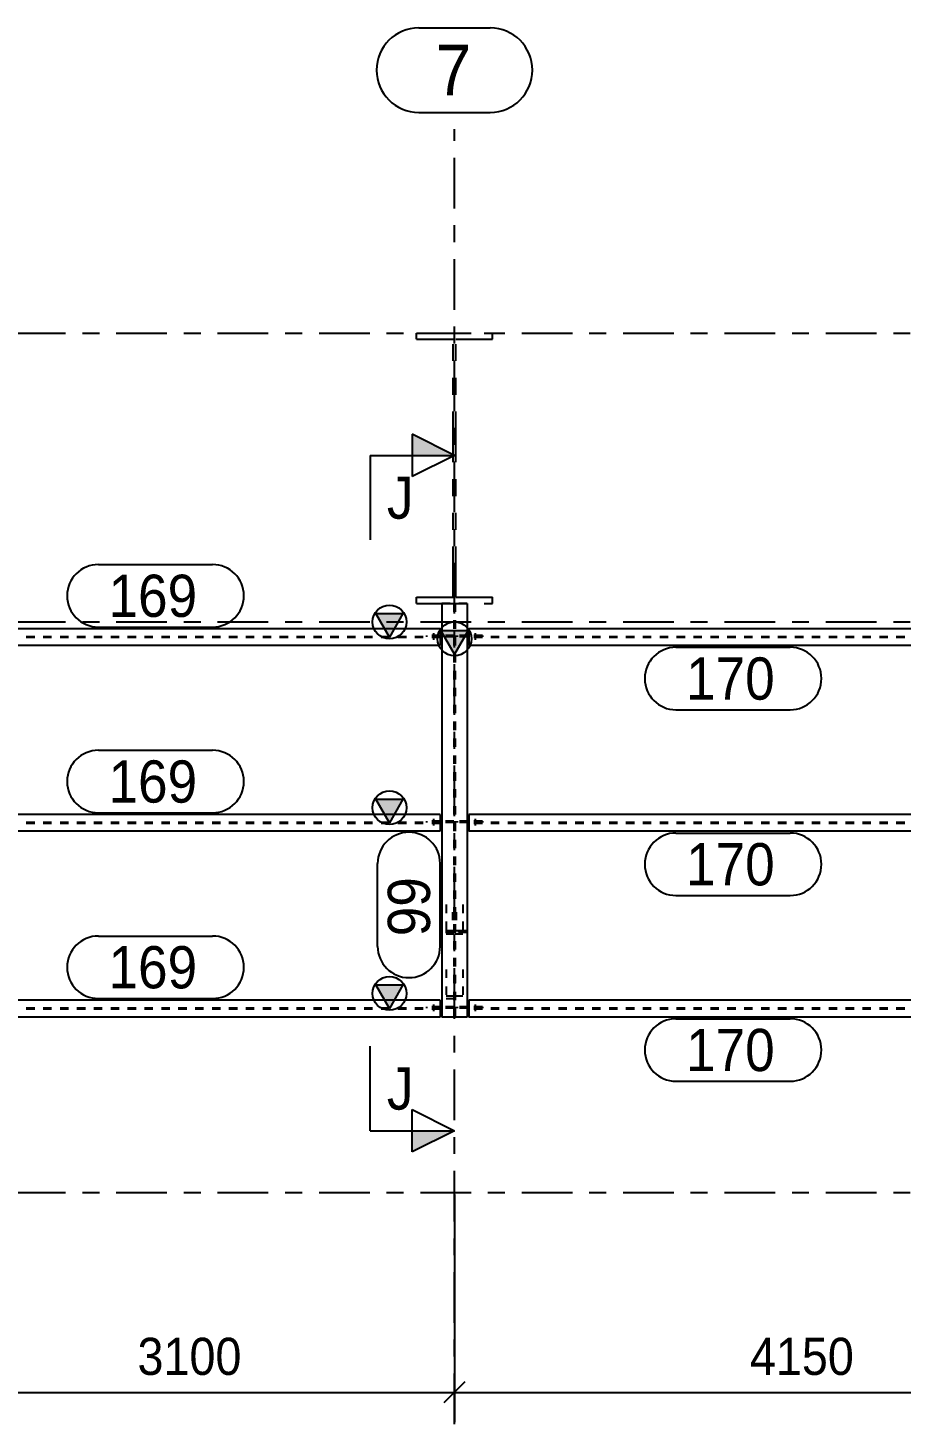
# Model space of a CAD drawing. Header units: millimetres. Extents: x 0 to 594, y 0 to 420.
# Drawn here: x 215.3 to 267, y 271.4 to 354.1 of the extents above; entities that cross this region are included whole.
import ezdxf

# ---------------------------------------------------------------- set-up
doc = ezdxf.new("R2010")
doc.units = ezdxf.units.MM
doc.header["$MEASUREMENT"] = 0
for name, pattern in [('XKITLINE00', [0]), ('XKITLINE02', [4, 2, -2]), ('XKITLINE03', [6, 3, -1, 1, -1]), ('XKITLINE04', [3, 0.5, -0.5, 0.5, -0.5, 0.5, -0.5]), ('XKITLINE05', [8, 3, -1, 1, -1, 1, -1])]:
    doc.linetypes.add(name, pattern=pattern)
for name, color, linetype in [('cut', 7, 'Continuous'), ('dimension', 7, 'Continuous'), ('grid', 7, 'Continuous'), ('mark', 7, 'Continuous'), ('part1', 7, 'Continuous')]:
    doc.layers.add(name, color=color, linetype=linetype)
doc.styles.add('STYLE_1', font='ARIAL.TTF', dxfattribs={"height": 0.2})

# ---------------------------------------------------------------- blocks, each defined once
blk = doc.blocks.new('*D358')
at = {"layer": 'dimension', "color": 1, "linetype": 'XKITLINE00'}
for p, q in [((266.983, 1424.147), (266.983, 1410.652)), ((308.483, 1424.147), (308.483, 1410.652)), ((267.605, 1413.034), (266.36, 1411.79)), ((266.983, 1412.412), (308.483, 1412.412)), ((309.105, 1413.034), (307.86, 1411.79))]:
    blk.add_line(p, q, dxfattribs=at)
at = {"layer": 'dimension', "color": 1, "style": 'STYLE_1', "width": 0.9}
blk.add_text('4150', height=2.2, dxfattribs=at).set_placement((284.469, 1413.452))
blk = doc.blocks.new('*D359')
at = {"layer": 'mark', "color": 1, "linetype": 'XKITLINE00'}
for p, q in [((280.093, 1456.547), (286.855, 1456.547)), ((280.093, 1452.847), (286.855, 1452.847))]:
    blk.add_line(p, q, dxfattribs=at)
for centre, start, end in [((280.093, 1454.697), 90, -90), ((286.855, 1454.697), -90, 90)]:
    blk.add_arc(centre, 1.85, start, end, dxfattribs=at)
at = {"layer": 'mark', "color": 1, "style": 'STYLE_1', "width": 0.9}
blk.add_text('170', height=2.5, dxfattribs=at).set_placement((280.693, 1453.447))
blk = doc.blocks.new('*D360')
at = {"layer": 'mark', "color": 1, "linetype": 'XKITLINE00'}
for p, q in [((280.093, 1445.547), (286.855, 1445.547)), ((280.093, 1441.847), (286.855, 1441.847))]:
    blk.add_line(p, q, dxfattribs=at)
for centre, start, end in [((280.093, 1443.697), 90, -90), ((286.855, 1443.697), -90, 90)]:
    blk.add_arc(centre, 1.85, start, end, dxfattribs=at)
at = {"layer": 'mark', "color": 1, "style": 'STYLE_1', "width": 0.9}
blk.add_text('170', height=2.5, dxfattribs=at).set_placement((280.693, 1442.447))
blk = doc.blocks.new('*D361')
at = {"layer": 'mark', "color": 1, "linetype": 'XKITLINE00'}
for p, q in [((280.093, 1434.547), (286.855, 1434.547)), ((280.093, 1430.847), (286.855, 1430.847))]:
    blk.add_line(p, q, dxfattribs=at)
for centre, start, end in [((280.093, 1432.697), 90, -90), ((286.855, 1432.697), -90, 90)]:
    blk.add_arc(centre, 1.85, start, end, dxfattribs=at)
at = {"layer": 'mark', "color": 1, "style": 'STYLE_1', "width": 0.9}
blk.add_text('170', height=2.5, dxfattribs=at).set_placement((280.693, 1431.447))
blk = doc.blocks.new('*D362')
at = {"layer": 'grid', "color": 4, "linetype": 'XKITLINE03'}
blk.add_line((90.963, 1424.247), (486.501, 1424.247), dxfattribs=at)
blk = doc.blocks.new('*D363')
at = {"layer": 'grid', "color": 4, "linetype": 'XKITLINE03'}
blk.add_line((90.963, 1458.047), (486.501, 1458.047), dxfattribs=at)
blk = doc.blocks.new('*D364')
at = {"layer": 'grid', "color": 4, "linetype": 'XKITLINE03'}
blk.add_line((90.963, 1475.147), (486.501, 1475.147), dxfattribs=at)
blk = doc.blocks.new('*D365')
at = {"layer": 'part1', "color": 0, "linetype": 'XKITLINE00'}
for p, q in [((304.633, 1435.147), (303.833, 1436.547)), ((303.833, 1436.547), (305.433, 1436.547)), ((305.433, 1436.547), (304.633, 1435.147)), ((267.833, 1435.647), (267.833, 1434.647)), ((307.633, 1435.647), (267.833, 1435.647)), ((307.633, 1435.647), (307.633, 1434.647)), ((307.633, 1434.647), (267.833, 1434.647))]:
    blk.add_line(p, q, dxfattribs=at)
at = {"layer": 'part1', "color": 2, "linetype": 'XKITLINE04'}
for p, q in [((307.633, 1435.175), (267.833, 1435.175)), ((307.633, 1435.12), (267.833, 1435.12))]:
    blk.add_line(p, q, dxfattribs=at)
at = {"layer": 'part1', "color": 0, "linetype": 'XKITLINE00'}
blk.add_circle((304.633, 1436.047), 1, dxfattribs=at)
at = {"layer": 'part1', "color": 0}
blk.add_solid([(303.833, 1436.547), (305.433, 1436.547), (303.833, 1436.547), (304.633, 1435.147)], dxfattribs=at)
blk = doc.blocks.new('*D366')
at = {"layer": 'part1', "color": 0, "linetype": 'XKITLINE00'}
for p, q in [((304.633, 1446.147), (303.833, 1447.547)), ((303.833, 1447.547), (305.433, 1447.547)), ((305.433, 1447.547), (304.633, 1446.147)), ((267.833, 1446.647), (267.833, 1445.647)), ((307.633, 1446.647), (267.833, 1446.647)), ((307.633, 1446.647), (307.633, 1445.647)), ((307.633, 1445.647), (267.833, 1445.647))]:
    blk.add_line(p, q, dxfattribs=at)
at = {"layer": 'part1', "color": 2, "linetype": 'XKITLINE04'}
for p, q in [((307.633, 1446.175), (267.833, 1446.175)), ((307.633, 1446.12), (267.833, 1446.12))]:
    blk.add_line(p, q, dxfattribs=at)
at = {"layer": 'part1', "color": 0, "linetype": 'XKITLINE00'}
blk.add_circle((304.633, 1447.047), 1, dxfattribs=at)
at = {"layer": 'part1', "color": 0}
blk.add_solid([(303.833, 1447.547), (305.433, 1447.547), (303.833, 1447.547), (304.633, 1446.147)], dxfattribs=at)
blk = doc.blocks.new('*D367')
at = {"layer": 'part1', "color": 0, "linetype": 'XKITLINE00'}
for p, q in [((304.633, 1457.147), (303.833, 1458.547)), ((303.833, 1458.547), (305.433, 1458.547)), ((305.433, 1458.547), (304.633, 1457.147)), ((267.833, 1457.647), (267.833, 1456.647)), ((307.633, 1457.647), (267.833, 1457.647)), ((307.633, 1457.647), (307.633, 1456.647)), ((307.633, 1456.647), (267.833, 1456.647))]:
    blk.add_line(p, q, dxfattribs=at)
at = {"layer": 'part1', "color": 2, "linetype": 'XKITLINE04'}
for p, q in [((307.633, 1457.175), (267.833, 1457.175)), ((307.633, 1457.12), (267.833, 1457.12))]:
    blk.add_line(p, q, dxfattribs=at)
at = {"layer": 'part1', "color": 0, "linetype": 'XKITLINE00'}
blk.add_circle((304.633, 1458.047), 1, dxfattribs=at)
at = {"layer": 'part1', "color": 0}
blk.add_solid([(303.833, 1458.547), (305.433, 1458.547), (303.833, 1458.547), (304.633, 1457.147)], dxfattribs=at)
blk = doc.blocks.new('*D432')
at = {"layer": 'part1', "color": 0, "linetype": 'XKITLINE00'}
for p, q in [((263.133, 1457.147), (262.333, 1458.547)), ((262.333, 1458.547), (263.933, 1458.547)), ((263.933, 1458.547), (263.133, 1457.147)), ((236.833, 1457.647), (236.833, 1456.647)), ((266.133, 1457.647), (236.833, 1457.647)), ((266.133, 1457.647), (266.133, 1456.647)), ((266.133, 1456.647), (236.833, 1456.647))]:
    blk.add_line(p, q, dxfattribs=at)
at = {"layer": 'part1', "color": 2, "linetype": 'XKITLINE04'}
for p, q in [((266.133, 1457.175), (236.833, 1457.175)), ((266.133, 1457.12), (236.833, 1457.12))]:
    blk.add_line(p, q, dxfattribs=at)
at = {"layer": 'part1', "color": 0, "linetype": 'XKITLINE00'}
blk.add_circle((263.133, 1458.047), 1, dxfattribs=at)
at = {"layer": 'part1', "color": 0}
blk.add_solid([(262.333, 1458.547), (263.933, 1458.547), (262.333, 1458.547), (263.133, 1457.147)], dxfattribs=at)
blk = doc.blocks.new('*D433')
at = {"layer": 'part1', "color": 0, "linetype": 'XKITLINE00'}
for p, q in [((263.133, 1446.147), (262.333, 1447.547)), ((262.333, 1447.547), (263.933, 1447.547)), ((263.933, 1447.547), (263.133, 1446.147)), ((236.833, 1446.647), (236.833, 1445.647)), ((266.133, 1446.647), (236.833, 1446.647)), ((266.133, 1446.647), (266.133, 1445.647)), ((266.133, 1445.647), (236.833, 1445.647))]:
    blk.add_line(p, q, dxfattribs=at)
at = {"layer": 'part1', "color": 2, "linetype": 'XKITLINE04'}
for p, q in [((266.133, 1446.175), (236.833, 1446.175)), ((266.133, 1446.12), (236.833, 1446.12))]:
    blk.add_line(p, q, dxfattribs=at)
at = {"layer": 'part1', "color": 0, "linetype": 'XKITLINE00'}
blk.add_circle((263.133, 1447.047), 1, dxfattribs=at)
at = {"layer": 'part1', "color": 0}
blk.add_solid([(262.333, 1447.547), (263.933, 1447.547), (262.333, 1447.547), (263.133, 1446.147)], dxfattribs=at)
blk = doc.blocks.new('*D434')
at = {"layer": 'part1', "color": 0, "linetype": 'XKITLINE00'}
for p, q in [((263.133, 1435.147), (262.333, 1436.547)), ((262.333, 1436.547), (263.933, 1436.547)), ((263.933, 1436.547), (263.133, 1435.147)), ((236.833, 1435.647), (236.833, 1434.647)), ((266.133, 1435.647), (236.833, 1435.647)), ((266.133, 1435.647), (266.133, 1434.647)), ((266.133, 1434.647), (236.833, 1434.647))]:
    blk.add_line(p, q, dxfattribs=at)
at = {"layer": 'part1', "color": 2, "linetype": 'XKITLINE04'}
for p, q in [((266.133, 1435.175), (236.833, 1435.175)), ((266.133, 1435.12), (236.833, 1435.12))]:
    blk.add_line(p, q, dxfattribs=at)
at = {"layer": 'part1', "color": 0, "linetype": 'XKITLINE00'}
blk.add_circle((263.133, 1436.047), 1, dxfattribs=at)
at = {"layer": 'part1', "color": 0}
blk.add_solid([(262.333, 1436.547), (263.933, 1436.547), (262.333, 1436.547), (263.133, 1435.147)], dxfattribs=at)
blk = doc.blocks.new('*D444')
at = {"layer": 'part1', "color": 2, "linetype": 'XKITLINE04'}
for p, q in [((266.133, 1435.255), (265.333, 1435.255)), ((265.333, 1435.255), (265.333, 1435.175)), ((266.133, 1435.175), (265.333, 1435.175)), ((266.95, 1435.255), (266.183, 1435.255)), ((266.183, 1435.175), (266.183, 1435.255)), ((266.95, 1435.175), (266.183, 1435.175)), ((266.233, 1435.255), (266.233, 1435.175)), ((266.233, 1435.175), (266.233, 1435.255)), ((266.233, 1435.175), (266.233, 1435.255)), ((266.8, 1435.175), (266.8, 1435.255)), ((266.8, 1435.175), (266.8, 1435.255)), ((266.95, 1435.255), (266.95, 1435.175))]:
    blk.add_line(p, q, dxfattribs=at)
at = {"layer": 'part1', "color": 0, "linetype": 'XKITLINE00'}
for p, q in [((266.233, 1435.255), (266.133, 1435.255)), ((266.233, 1435.175), (266.133, 1435.175)), ((266.183, 1435.175), (266.183, 1435.255))]:
    blk.add_line(p, q, dxfattribs=at)
blk = doc.blocks.new('*D445')
at = {"layer": 'part1', "color": 0, "linetype": 'XKITLINE02'}
blk.add_line((265.733, 1435.387), (265.733, 1434.987), dxfattribs=at)
blk.add_line((265.733, 1435.387), (265.733, 1434.987), dxfattribs=at)
blk = doc.blocks.new('*D454')
at = {"layer": 'part1', "color": 0, "linetype": 'XKITLINE02'}
blk.add_line((265.733, 1446.387), (265.733, 1445.987), dxfattribs=at)
blk.add_line((265.733, 1446.387), (265.733, 1445.987), dxfattribs=at)
blk = doc.blocks.new('*D455')
at = {"layer": 'part1', "color": 2, "linetype": 'XKITLINE04'}
for p, q in [((266.133, 1446.255), (265.333, 1446.255)), ((265.333, 1446.255), (265.333, 1446.175)), ((266.95, 1446.255), (266.183, 1446.255)), ((266.183, 1446.175), (266.183, 1446.255)), ((266.233, 1446.255), (266.233, 1446.175)), ((266.233, 1446.175), (266.233, 1446.255)), ((266.233, 1446.175), (266.233, 1446.255)), ((266.8, 1446.175), (266.8, 1446.255)), ((266.8, 1446.175), (266.8, 1446.255)), ((266.95, 1446.255), (266.95, 1446.175)), ((266.133, 1446.175), (265.333, 1446.175)), ((266.95, 1446.175), (266.183, 1446.175))]:
    blk.add_line(p, q, dxfattribs=at)
at = {"layer": 'part1', "color": 0, "linetype": 'XKITLINE00'}
for p, q in [((266.233, 1446.255), (266.133, 1446.255)), ((266.183, 1446.175), (266.183, 1446.255)), ((266.233, 1446.175), (266.133, 1446.175))]:
    blk.add_line(p, q, dxfattribs=at)
blk = doc.blocks.new('*D456')
at = {"layer": 'part1', "color": 0, "linetype": 'XKITLINE02'}
blk.add_line((265.733, 1457.387), (265.733, 1456.987), dxfattribs=at)
blk.add_line((265.733, 1457.387), (265.733, 1456.987), dxfattribs=at)
blk = doc.blocks.new('*D457')
at = {"layer": 'part1', "color": 2, "linetype": 'XKITLINE04'}
for p, q in [((266.133, 1457.255), (265.333, 1457.255)), ((265.333, 1457.255), (265.333, 1457.175)), ((266.133, 1457.175), (265.333, 1457.175)), ((266.95, 1457.255), (266.183, 1457.255)), ((266.183, 1457.175), (266.183, 1457.255)), ((266.95, 1457.175), (266.183, 1457.175)), ((266.233, 1457.255), (266.233, 1457.175)), ((266.233, 1457.175), (266.233, 1457.255)), ((266.233, 1457.175), (266.233, 1457.255)), ((266.8, 1457.175), (266.8, 1457.255)), ((266.8, 1457.175), (266.8, 1457.255)), ((266.95, 1457.255), (266.95, 1457.175))]:
    blk.add_line(p, q, dxfattribs=at)
at = {"layer": 'part1', "color": 0, "linetype": 'XKITLINE00'}
for p, q in [((266.233, 1457.255), (266.133, 1457.255)), ((266.233, 1457.175), (266.133, 1457.175)), ((266.183, 1457.175), (266.183, 1457.255))]:
    blk.add_line(p, q, dxfattribs=at)
blk = doc.blocks.new('*D458')
at = {"layer": 'part1', "color": 6, "linetype": 'XKITLINE05'}
for p, q in [((264.733, 1475.147), (269.233, 1475.147)), ((264.733, 1474.787), (264.733, 1475.147)), ((264.733, 1474.787), (266.903, 1474.787)), ((266.903, 1459.507), (266.903, 1474.787)), ((267.063, 1474.787), (269.233, 1474.787)), ((267.063, 1459.507), (267.063, 1474.787)), ((269.233, 1474.787), (269.233, 1475.147)), ((264.733, 1459.147), (264.733, 1459.507)), ((264.733, 1459.507), (266.903, 1459.507)), ((267.063, 1459.507), (269.233, 1459.507)), ((269.233, 1459.147), (269.233, 1459.507)), ((264.733, 1459.147), (269.233, 1459.147))]:
    blk.add_line(p, q, dxfattribs=at)
blk = doc.blocks.new('*D459')
at = {"layer": 'part1', "color": 2, "linetype": 'XKITLINE04'}
for p, q in [((267.733, 1459.147), (266.233, 1459.147)), ((266.95, 1459.147), (266.95, 1434.647)), ((267.015, 1459.147), (267.015, 1434.647))]:
    blk.add_line(p, q, dxfattribs=at)
at = {"layer": 'part1', "color": 0, "linetype": 'XKITLINE00'}
for p, q in [((266.233, 1459.147), (266.233, 1434.647)), ((267.733, 1459.147), (267.733, 1434.647)), ((266.983, 1456.147), (266.183, 1457.547)), ((266.183, 1457.547), (267.783, 1457.547)), ((267.783, 1457.547), (266.983, 1456.147)), ((267.733, 1434.647), (266.233, 1434.647))]:
    blk.add_line(p, q, dxfattribs=at)
blk.add_circle((266.983, 1457.047), 1, dxfattribs=at)
at = {"layer": 'part1', "color": 0}
blk.add_solid([(266.183, 1457.547), (267.783, 1457.547), (266.183, 1457.547), (266.983, 1456.147)], dxfattribs=at)
blk = doc.blocks.new('*D460')
at = {"layer": 'part1', "color": 2, "linetype": 'XKITLINE04'}
for p, q in [((267.015, 1446.255), (267.015, 1446.175)), ((267.783, 1446.255), (267.015, 1446.255)), ((267.165, 1446.175), (267.165, 1446.255)), ((267.165, 1446.175), (267.165, 1446.255)), ((267.733, 1446.255), (267.733, 1446.175)), ((267.733, 1446.175), (267.733, 1446.255)), ((267.733, 1446.175), (267.733, 1446.255)), ((267.783, 1446.175), (267.783, 1446.255)), ((268.633, 1446.255), (267.833, 1446.255)), ((268.633, 1446.255), (268.633, 1446.175)), ((267.783, 1446.175), (267.015, 1446.175)), ((268.633, 1446.175), (267.833, 1446.175))]:
    blk.add_line(p, q, dxfattribs=at)
at = {"layer": 'part1', "color": 0, "linetype": 'XKITLINE00'}
for p, q in [((267.833, 1446.255), (267.733, 1446.255)), ((267.783, 1446.175), (267.783, 1446.255)), ((267.833, 1446.175), (267.733, 1446.175))]:
    blk.add_line(p, q, dxfattribs=at)
blk = doc.blocks.new('*D461')
at = {"layer": 'part1', "color": 0, "linetype": 'XKITLINE02'}
blk.add_line((268.233, 1456.987), (268.233, 1457.387), dxfattribs=at)
blk.add_line((268.233, 1456.987), (268.233, 1457.387), dxfattribs=at)
blk = doc.blocks.new('*D462')
at = {"layer": 'part1', "color": 2, "linetype": 'XKITLINE04'}
for p, q in [((267.015, 1457.255), (267.015, 1457.175)), ((267.783, 1457.255), (267.015, 1457.255)), ((267.783, 1457.175), (267.015, 1457.175)), ((267.165, 1457.175), (267.165, 1457.255)), ((267.165, 1457.175), (267.165, 1457.255)), ((267.733, 1457.255), (267.733, 1457.175)), ((267.733, 1457.175), (267.733, 1457.255)), ((267.733, 1457.175), (267.733, 1457.255)), ((267.783, 1457.175), (267.783, 1457.255)), ((268.633, 1457.255), (267.833, 1457.255)), ((268.633, 1457.175), (267.833, 1457.175)), ((268.633, 1457.255), (268.633, 1457.175))]:
    blk.add_line(p, q, dxfattribs=at)
at = {"layer": 'part1', "color": 0, "linetype": 'XKITLINE00'}
for p, q in [((267.833, 1457.255), (267.733, 1457.255)), ((267.833, 1457.175), (267.733, 1457.175)), ((267.783, 1457.175), (267.783, 1457.255))]:
    blk.add_line(p, q, dxfattribs=at)
blk = doc.blocks.new('*D463')
at = {"layer": 'part1', "color": 2, "linetype": 'XKITLINE04'}
for p, q in [((266.483, 1441.304), (266.483, 1439.585)), ((267.483, 1441.304), (267.483, 1439.585)), ((266.955, 1441.144), (266.955, 1435.905)), ((267.01, 1441.144), (267.01, 1435.905)), ((267.483, 1439.745), (266.483, 1439.745)), ((266.483, 1439.585), (266.955, 1439.585)), ((267.01, 1439.585), (267.483, 1439.585)), ((266.483, 1437.464), (266.483, 1435.745)), ((267.483, 1437.464), (267.483, 1435.745)), ((266.483, 1435.905), (266.955, 1435.905)), ((266.483, 1435.745), (267.483, 1435.745)), ((267.01, 1435.905), (267.483, 1435.905))]:
    blk.add_line(p, q, dxfattribs=at)
blk = doc.blocks.new('*D464')
at = {"layer": 'part1', "color": 2, "linetype": 'XKITLINE04'}
for p, q in [((267.015, 1439.745), (267.015, 1439.665)), ((267.733, 1439.745), (267.015, 1439.745)), ((267.733, 1439.665), (267.015, 1439.665)), ((267.215, 1439.745), (267.215, 1439.665)), ((267.733, 1439.665), (267.733, 1439.745)), ((267.733, 1439.665), (267.733, 1439.745))]:
    blk.add_line(p, q, dxfattribs=at)
blk = doc.blocks.new('*D465')
at = {"layer": 'part1', "color": 2, "linetype": 'XKITLINE04'}
for p, q in [((266.95, 1439.745), (266.233, 1439.745)), ((266.233, 1439.745), (266.233, 1439.665)), ((266.95, 1439.665), (266.233, 1439.665)), ((266.75, 1439.745), (266.75, 1439.665)), ((266.95, 1439.745), (266.95, 1439.665))]:
    blk.add_line(p, q, dxfattribs=at)
blk = doc.blocks.new('*D466')
at = {"layer": 'part1', "color": 0, "linetype": 'XKITLINE02'}
blk.add_line((268.233, 1445.987), (268.233, 1446.387), dxfattribs=at)
blk.add_line((268.233, 1445.987), (268.233, 1446.387), dxfattribs=at)
blk = doc.blocks.new('*D467')
at = {"layer": 'part1', "color": 2, "linetype": 'XKITLINE04'}
for p, q in [((267.015, 1435.255), (267.015, 1435.175)), ((267.783, 1435.255), (267.015, 1435.255)), ((267.783, 1435.175), (267.015, 1435.175)), ((267.165, 1435.175), (267.165, 1435.255)), ((267.165, 1435.175), (267.165, 1435.255)), ((267.733, 1435.255), (267.733, 1435.175)), ((267.733, 1435.175), (267.733, 1435.255)), ((267.733, 1435.175), (267.733, 1435.255)), ((267.783, 1435.175), (267.783, 1435.255)), ((268.633, 1435.255), (267.833, 1435.255)), ((268.633, 1435.175), (267.833, 1435.175)), ((268.633, 1435.255), (268.633, 1435.175))]:
    blk.add_line(p, q, dxfattribs=at)
at = {"layer": 'part1', "color": 0, "linetype": 'XKITLINE00'}
for p, q in [((267.833, 1435.255), (267.733, 1435.255)), ((267.833, 1435.175), (267.733, 1435.175)), ((267.783, 1435.175), (267.783, 1435.255))]:
    blk.add_line(p, q, dxfattribs=at)
blk = doc.blocks.new('*D468')
at = {"layer": 'part1', "color": 0, "linetype": 'XKITLINE02'}
blk.add_line((268.233, 1434.987), (268.233, 1435.387), dxfattribs=at)
blk.add_line((268.233, 1434.987), (268.233, 1435.387), dxfattribs=at)
blk = doc.blocks.new('*D469')
at = {"layer": 'part1', "color": 2, "linetype": 'XKITLINE04'}
for p, q in [((267.01, 1440.854), (267.01, 1440.38)), ((267.01, 1440.499), (267.09, 1440.499)), ((267.09, 1440.854), (267.09, 1440.38))]:
    blk.add_line(p, q, dxfattribs=at)
blk = doc.blocks.new('*D470')
at = {"layer": 'part1', "color": 2, "linetype": 'XKITLINE04'}
for p, q in [((266.875, 1440.854), (266.875, 1440.38)), ((266.875, 1440.499), (266.955, 1440.499)), ((266.955, 1440.854), (266.955, 1440.38))]:
    blk.add_line(p, q, dxfattribs=at)
blk = doc.blocks.new('*D526')
at = {"layer": 'dimension', "color": 1, "linetype": 'XKITLINE00'}
for p, q in [((235.983, 1424.147), (235.983, 1410.652)), ((266.983, 1424.147), (266.983, 1410.652)), ((236.605, 1413.034), (235.36, 1411.79)), ((235.983, 1412.412), (266.983, 1412.412)), ((267.605, 1413.034), (266.36, 1411.79))]:
    blk.add_line(p, q, dxfattribs=at)
at = {"layer": 'dimension', "color": 1, "style": 'STYLE_1', "width": 0.9}
blk.add_text('3100', height=2.2, dxfattribs=at).set_placement((248.219, 1413.452))
blk = doc.blocks.new('*D527')
at = {"layer": 'cut', "color": 1, "linetype": 'XKITLINE00'}
for p, q in [((266.983, 1467.912), (264.483, 1469.162)), ((264.483, 1469.162), (264.483, 1466.662)), ((261.983, 1467.912), (261.983, 1462.912)), ((261.983, 1467.912), (266.983, 1467.912)), ((266.983, 1467.912), (264.483, 1466.662)), ((261.983, 1427.914), (261.983, 1432.914)), ((264.483, 1426.664), (264.483, 1429.164)), ((264.483, 1429.164), (266.983, 1427.914)), ((261.983, 1427.914), (266.983, 1427.914)), ((266.983, 1427.914), (264.483, 1426.664))]:
    blk.add_line(p, q, dxfattribs=at)
at = {"layer": 'cut', "color": 1}
for points in [[(264.483, 1469.162), (266.983, 1467.912), (264.483, 1469.162), (264.483, 1467.912)], [(264.483, 1427.914), (266.983, 1427.914), (264.483, 1427.914), (264.483, 1426.664)]]:
    blk.add_solid(points, dxfattribs=at)
at = {"layer": 'cut', "color": 3, "style": 'STYLE_1', "width": 0.9}
for p in [(262.983, 1464.162), (262.983, 1429.164)]:
    blk.add_text('J', height=2.5, dxfattribs=at).set_placement(p)
blk = doc.blocks.new('*D531')
at = {"layer": 'mark', "color": 1, "linetype": 'XKITLINE00'}
for p, q in [((262.433, 1438.832), (262.433, 1443.741)), ((266.133, 1438.832), (266.133, 1443.741))]:
    blk.add_line(p, q, dxfattribs=at)
for centre, start, end in [((264.283, 1443.741), 0, 180), ((264.283, 1438.832), 180, 0)]:
    blk.add_arc(centre, 1.85, start, end, dxfattribs=at)
at = {"layer": 'mark', "color": 1, "style": 'STYLE_1', "width": 0.9}
blk.add_text('99', height=2.5, rotation=90.00021, dxfattribs=at).set_placement((265.533, 1439.432))
blk = doc.blocks.new('*D532')
at = {"layer": 'mark', "color": 1, "linetype": 'XKITLINE00'}
for p, q in [((245.904, 1439.447), (252.667, 1439.447)), ((245.904, 1435.747), (252.667, 1435.747))]:
    blk.add_line(p, q, dxfattribs=at)
for centre, start, end in [((245.904, 1437.597), 90, -90), ((252.667, 1437.597), -90, 90)]:
    blk.add_arc(centre, 1.85, start, end, dxfattribs=at)
at = {"layer": 'mark', "color": 1, "style": 'STYLE_1', "width": 0.9}
blk.add_text('169', height=2.5, dxfattribs=at).set_placement((246.504, 1436.347))
blk = doc.blocks.new('*D533')
at = {"layer": 'mark', "color": 1, "linetype": 'XKITLINE00'}
for p, q in [((245.904, 1450.447), (252.667, 1450.447)), ((245.904, 1446.747), (252.667, 1446.747))]:
    blk.add_line(p, q, dxfattribs=at)
for centre, start, end in [((245.904, 1448.597), 90, -90), ((252.667, 1448.597), -90, 90)]:
    blk.add_arc(centre, 1.85, start, end, dxfattribs=at)
at = {"layer": 'mark', "color": 1, "style": 'STYLE_1', "width": 0.9}
blk.add_text('169', height=2.5, dxfattribs=at).set_placement((246.504, 1447.347))
blk = doc.blocks.new('*D534')
at = {"layer": 'mark', "color": 1, "linetype": 'XKITLINE00'}
for p, q in [((245.904, 1461.447), (252.667, 1461.447)), ((245.904, 1457.747), (252.667, 1457.747))]:
    blk.add_line(p, q, dxfattribs=at)
for centre, start, end in [((245.904, 1459.597), 90, -90), ((252.667, 1459.597), -90, 90)]:
    blk.add_arc(centre, 1.85, start, end, dxfattribs=at)
at = {"layer": 'mark', "color": 1, "style": 'STYLE_1', "width": 0.9}
blk.add_text('169', height=2.5, dxfattribs=at).set_placement((246.504, 1458.347))
blk = doc.blocks.new('*D541')
at = {"layer": 'grid', "color": 4, "linetype": 'XKITLINE00'}
for p, q in [((264.87, 1493.23), (269.095, 1493.23)), ((264.87, 1488.23), (269.095, 1488.23))]:
    blk.add_line(p, q, dxfattribs=at)
at = {"layer": 'grid', "color": 4, "linetype": 'XKITLINE03'}
blk.add_line((266.983, 1410.541), (266.983, 1487.23), dxfattribs=at)
at = {"layer": 'grid', "color": 4, "linetype": 'XKITLINE00'}
for centre, start, end in [((264.87, 1490.73), 90, -90), ((269.095, 1490.73), -90, 90)]:
    blk.add_arc(centre, 2.5, start, end, dxfattribs=at)
at = {"layer": 'grid', "color": 4, "style": 'STYLE_1', "width": 0.9}
blk.add_text('7', height=3, dxfattribs=at).set_placement((265.87, 1489.23))

msp = doc.modelspace()

# ---------------------------------------------------------------- block references
at = {"layer": 'cut'}
msp.add_blockref('*D527', (-26.435, -1139.151), dxfattribs=at)
at = {"layer": 'dimension'}
for name in ['*D526', '*D358']:
    msp.add_blockref(name, (-26.435, -1139.151), dxfattribs=at)
at = {"layer": 'grid'}
for name in ['*D541', '*D364', '*D363', '*D362']:
    msp.add_blockref(name, (-26.435, -1139.151), dxfattribs=at)
at = {"layer": 'mark'}
for name in ['*D534', '*D359', '*D533', '*D531', '*D360', '*D532', '*D361']:
    msp.add_blockref(name, (-26.435, -1139.151), dxfattribs=at)
at = {"layer": 'part1'}
for name in ['*D458', '*D432', '*D459', '*D367', '*D457', '*D456', '*D462', '*D461', '*D433', '*D366', '*D455', '*D454', '*D460', '*D466', '*D463', '*D470', '*D469', '*D465', '*D464', '*D434', '*D365', '*D444', '*D445', '*D467', '*D468']:
    msp.add_blockref(name, (-26.435, -1139.151), dxfattribs=at)

doc.saveas('drawing.dxf')
